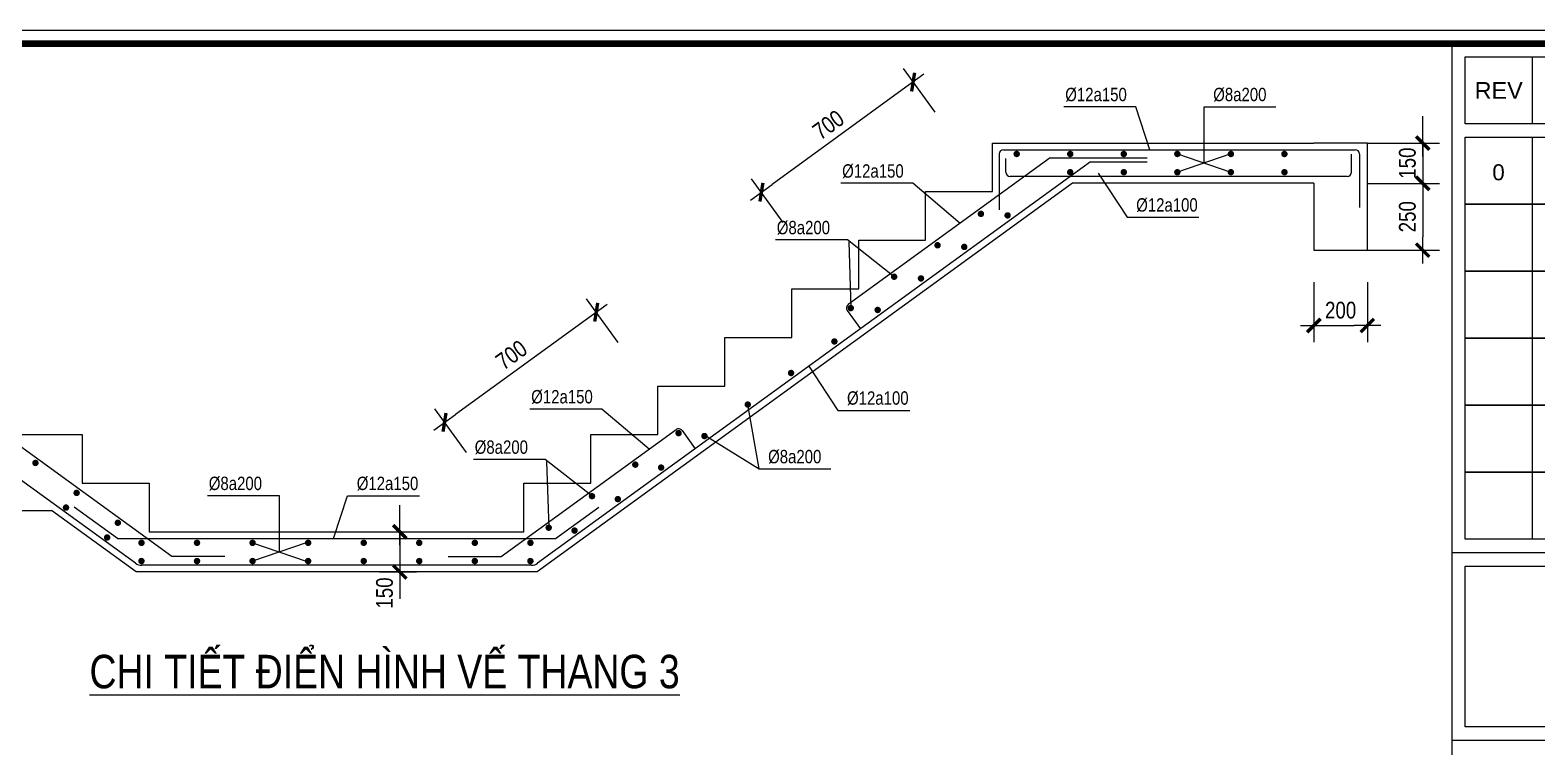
# Model space of a CAD drawing. Header units: millimetres. Extents: x 379264 to 1158416, y -283062 to 356890.
# Drawn here: x 675561 to 686815, y -7552 to -2202 of the extents above; entities that cross this region are included whole.
import ezdxf
from ezdxf.enums import TextEntityAlignment as Align

# ---------------------------------------------------------------- set-up
doc = ezdxf.new("R2010")
doc.units = ezdxf.units.MM
for name, color, linetype in [('01PM. TEXT A', 3, 'Continuous'), ('02PM. TEXT B', 4, 'Continuous'), ('04PM. THIN', 7, 'Continuous'), ('05PM. FRAME', 4, 'Continuous'), ('08PM. SSS X', 6, 'Continuous'), ('11PM. DIM', 2, 'Continuous'), ('BLOCK A - CHI TIET THANG 1$0$Concrete Line', 6, 'Continuous'), ('BLOCK A - CHI TIET THANG 1$0$Number Step', 94, 'Continuous')]:
    doc.layers.add(name, color=color, linetype=linetype)
doc.styles.add('[PMDC2013]STYLE', font='arial.ttf', dxfattribs={"width": 0.8})
doc.styles.add('CHG_XX_Khung ten$0$A1 BORDER$0$ARIAL', font='arial.ttf')
doc.styles.add('CHG_XX_Khung ten$0$arial', font='arial.ttf')
doc.dimstyles.new('Copy of 50', dxfattribs={"dimtxt": 125, "dimasz": 100, "dimexe": 125, "dimexo": 0, "dimgap": 50, "dimtad": 1, "dimdec": 0, "dimlfac": 0.5, "dimzin": 0, "dimdsep": 46, "dimtxsty": '[PMDC2013]STYLE', "dimblk": 'TICK', "dimcen": 0, "dimdle": 300, "dimclrd": 2, "dimclre": 2, "dimclrt": 4, "dimadec": 0, "dimazin": 0, "dimtfac": 0.004, "dimtdec": 0, "dimtix": 1, "dimtmove": 2, "dimatfit": 3, "dimldrblk": 'TICK', "dimfxl": 1, "dimtvp": 0.8, "dimtolj": 1, "dimtzin": 0, "dimarcsym": 0})

# ---------------------------------------------------------------- blocks, each defined once
blk = doc.blocks.new('CHG_XX_Khung ten')
for p, q in [((687, 577), (687, 17)), ((687, 501), (824, 501)), ((687, 473), (824, 473))]:
    blk.add_line(p, q)
at = {"linetype": 'Continuous'}
for p, q in [((699, 575), (699, 565)), ((699, 563), (699, 503))]:
    blk.add_line(p, q, dxfattribs=at)
blk.add_lwpolyline([(15, 579), (826, 579), (826, 15), (15, 15)], close=True)
at = {"color": 4, "linetype": 'Continuous', "const_width": 1}
blk.add_lwpolyline([(17, 577), (824, 577), (824, 17), (17, 17)], close=True, dxfattribs=at)
at = {"linetype": 'Continuous'}
for points in [[(822, 565), (689, 565), (689, 575), (822, 575)], [(822, 553), (689, 553), (689, 563), (822, 563)], [(822, 543), (689, 543), (689, 553), (822, 553)], [(822, 533), (689, 533), (689, 543), (822, 543)], [(822, 523), (689, 523), (689, 533), (822, 533)], [(822, 513), (689, 513), (689, 523), (822, 523)], [(822, 503), (689, 503), (689, 513), (822, 513)], [(689, 499), (822, 499), (822, 475), (689, 475)]]:
    blk.add_lwpolyline(points, close=True, dxfattribs=at)
for s, height, style, p in [('REV', 2.5, 'CHG_XX_Khung ten$0$A1 BORDER$0$ARIAL', (694, 570)), ('0', 2.39, 'CHG_XX_Khung ten$0$arial', (693.97, 557.78))]:
    blk.add_text(s, height=height, dxfattribs=dict(style=style)).set_placement(p, align=Align.MIDDLE_CENTER)
blk = doc.blocks.new('*U809')
at = {"const_width": 60}
for points in [[(-4970, 0, -1), (-5030, 0, -1)], [(-3970, 0, -1), (-4030, 0, -1)], [(-2970, 0, -1), (-3030, 0, -1)], [(-1970, 0, -1), (-2030, 0, -1)], [(-970, 0, -1), (-1030, 0, -1)], [(30, 0, -1), (-30, 0, -1)]]:
    blk.add_lwpolyline(points, format="xyb", close=True, dxfattribs=at)
blk = doc.blocks.new('*U811')
at = {"const_width": 60}
for points in [[(-3970, 0, -1), (-4030, 0, -1)], [(-2970, 0, -1), (-3030, 0, -1)], [(-1970, 0, -1), (-2030, 0, -1)], [(-970, 0, -1), (-1030, 0, -1)], [(30, 0, -1), (-30, 0, -1)]]:
    blk.add_lwpolyline(points, format="xyb", close=True, dxfattribs=at)
blk = doc.blocks.new('TICK')
at = {"color": 0, "linetype": 'ByBlock'}
blk.add_line((1, 0), (-1, 0), dxfattribs=at)
at = {"color": 7, "linetype": 'ByBlock', "const_width": 0.25}
blk.add_lwpolyline([(-0.5, -0.5), (0.5, 0.5)], dxfattribs=at)
blk = doc.blocks.new('*D1515')
at = {"layer": '11PM. DIM', "color": 2, "lineweight": -2, "ltscale": 0.3, "transparency": 16777216}
for p, q in [((682320, -2815), (682083, -2489)), ((682075, -2649), (681104, -3354)), ((681186, -3637), (680950, -3311))]:
    blk.add_line(p, q, dxfattribs=at)
at = {"layer": 'Defpoints', "color": 0, "ltscale": 0.3, "transparency": 16777216}
for p in [(682320, -2815), (681023, -3412), (681186, -3637)]:
    blk.add_point(p, dxfattribs=at)
at = {"layer": '11PM. DIM', "color": 2, "lineweight": -2, "ltscale": 0.3, "transparency": 16777216, "xscale": 100, "yscale": 100, "zscale": 100}
for p, rotation in [((682156, -2590), 35.96394070097003), ((681023, -3412), 215.9639407009701)]:
    blk.add_blockref('TICK', p, dxfattribs=dict(at, rotation=rotation))
at = {"layer": '11PM. DIM', "color": 4, "ltscale": 0.3, "transparency": 16777216, "insert": (681523, -2909), "char_height": 125, "attachment_point": 5, "rotation": 35.9639, "style": '[PMDC2013]STYLE'}
blk.add_mtext('\\A1;700', dxfattribs=at)
blk = doc.blocks.new('*D1516')
at = {"layer": '11PM. DIM', "color": 2, "lineweight": -2, "ltscale": 0.3, "transparency": 16777216}
for p, q in [((685149, -4083), (685149, -4532)), ((685549, -4083), (685549, -4532)), ((685249, -4407), (685449, -4407))]:
    blk.add_line(p, q, dxfattribs=at)
at = {"layer": 'Defpoints', "color": 0, "ltscale": 0.3, "transparency": 16777216}
for p in [(685149, -4083), (685549, -4083), (685549, -4407)]:
    blk.add_point(p, dxfattribs=at)
at = {"layer": '11PM. DIM', "color": 2, "lineweight": -2, "ltscale": 0.3, "transparency": 16777216, "xscale": 100, "yscale": 100, "zscale": 100, "rotation": 180}
blk.add_blockref('TICK', (685149, -4407), dxfattribs=at)
at = {"layer": '11PM. DIM', "color": 2, "lineweight": -2, "ltscale": 0.3, "transparency": 16777216, "xscale": 100, "yscale": 100, "zscale": 100}
blk.add_blockref('TICK', (685549, -4407), dxfattribs=at)
at = {"layer": '11PM. DIM', "color": 4, "ltscale": 0.3, "transparency": 16777216, "insert": (685349, -4293), "char_height": 125, "attachment_point": 5, "style": '[PMDC2013]STYLE'}
blk.add_mtext('\\A1;200', dxfattribs=at)
blk = doc.blocks.new('*U1509')
at = {"const_width": 24}
for points in [[(-12, 68, 1), (12, 68, 1)], [(-12, -68, -1), (12, -68, -1)]]:
    blk.add_lwpolyline(points, format="xyb", close=True, dxfattribs=at)
blk = doc.blocks.new('*U1510')
at = {"layer": 'BLOCK A - CHI TIET THANG 1$0$Number Step', "color": 0, "linetype": 'ByBlock', "lineweight": -2, "transparency": 16777216}
for p in [(0, 0), (415, 0), (830, 0), (1245, 0), (1660, 0), (2075, 0), (2490, 0), (2905, 0)]:
    blk.add_blockref('*U1509', p, dxfattribs=at)
blk = doc.blocks.new('*D1517')
at = {"layer": '11PM. DIM', "color": 2, "lineweight": -2, "transparency": 16777216}
for p, q in [((679952, -4533), (679716, -4207)), ((679708, -4367), (678737, -5071)), ((678820, -5355), (678583, -5029))]:
    blk.add_line(p, q, dxfattribs=at)
at = {"layer": 'Defpoints', "color": 0, "transparency": 16777216}
for p in [(679952, -4533), (678656, -5130), (678820, -5355)]:
    blk.add_point(p, dxfattribs=at)
at = {"layer": '11PM. DIM', "color": 2, "lineweight": -2, "transparency": 16777216, "xscale": 100, "yscale": 100, "zscale": 100}
for p, rotation in [((679789, -4308), 35.96394070097003), ((678656, -5130), 215.9639407009701)]:
    blk.add_blockref('TICK', p, dxfattribs=dict(at, rotation=rotation))
at = {"layer": '11PM. DIM', "color": 4, "transparency": 16777216, "insert": (679156, -4627), "char_height": 125, "attachment_point": 5, "rotation": 35.9639, "style": '[PMDC2013]STYLE'}
blk.add_mtext('\\A1;700', dxfattribs=at)
blk = doc.blocks.new('*U812')
at = {"const_width": 60}
for points in [[(-30, 0, 1), (30, 0, 1)], [(970, 0, 1), (1030, 0, 1)], [(1970, 0, 1), (2030, 0, 1)], [(2970, 0, 1), (3030, 0, 1)]]:
    blk.add_lwpolyline(points, format="xyb", close=True, dxfattribs=at)
blk = doc.blocks.new('*U442')
at = {"const_width": 60}
for points in [[(-9970, 0, -1), (-10030, 0, -1)], [(-8970, 0, -1), (-9030, 0, -1)], [(-7970, 0, -1), (-8030, 0, -1)], [(-6970, 0, -1), (-7030, 0, -1)], [(-5970, 0, -1), (-6030, 0, -1)], [(-4970, 0, -1), (-5030, 0, -1)], [(-3970, 0, -1), (-4030, 0, -1)], [(-2970, 0, -1), (-3030, 0, -1)], [(-1970, 0, -1), (-2030, 0, -1)], [(-970, 0, -1), (-1030, 0, -1)], [(30, 0, -1), (-30, 0, -1)]]:
    blk.add_lwpolyline(points, format="xyb", close=True, dxfattribs=at)
blk = doc.blocks.new('*D1511')
at = {"layer": 'BLOCK A - CHI TIET THANG 1$0$Number Step', "color": 2, "lineweight": -2, "transparency": 16777216}
for p, q in [((685962, -2945), (685962, -2845)), ((685549, -3045), (686087, -3045)), ((685962, -3045), (685962, -3346)), ((685549, -3346), (686087, -3346)), ((685962, -3446), (685962, -3546))]:
    blk.add_line(p, q, dxfattribs=at)
at = {"layer": 'Defpoints', "color": 0, "transparency": 16777216}
for p in [(685549, -3045), (685549, -3346), (685962, -3346)]:
    blk.add_point(p, dxfattribs=at)
at = {"layer": 'BLOCK A - CHI TIET THANG 1$0$Number Step', "color": 2, "lineweight": -2, "transparency": 16777216, "xscale": 100, "yscale": 100, "zscale": 100}
for p, rotation in [((685962, -3045), 270), ((685962, -3346), 90)]:
    blk.add_blockref('TICK', p, dxfattribs=dict(at, rotation=rotation))
at = {"layer": 'BLOCK A - CHI TIET THANG 1$0$Number Step', "color": 4, "transparency": 16777216, "insert": (685848, -3195), "char_height": 125, "attachment_point": 5, "rotation": 90, "style": '[PMDC2013]STYLE'}
blk.add_mtext('\\A1;150', dxfattribs=at)
blk = doc.blocks.new('*D1512')
at = {"layer": 'BLOCK A - CHI TIET THANG 1$0$Number Step', "color": 2, "lineweight": -2, "transparency": 16777216}
for p, q in [((685549, -3346), (686087, -3346)), ((685962, -3446), (685962, -3745)), ((685549, -3845), (686087, -3845))]:
    blk.add_line(p, q, dxfattribs=at)
at = {"layer": 'Defpoints', "color": 0, "transparency": 16777216}
for p in [(685549, -3346), (685549, -3845), (685962, -3845)]:
    blk.add_point(p, dxfattribs=at)
at = {"layer": 'BLOCK A - CHI TIET THANG 1$0$Number Step', "color": 2, "lineweight": -2, "transparency": 16777216, "xscale": 100, "yscale": 100, "zscale": 100}
for p, rotation in [((685962, -3346), 90), ((685962, -3845), 270)]:
    blk.add_blockref('TICK', p, dxfattribs=dict(at, rotation=rotation))
at = {"layer": 'BLOCK A - CHI TIET THANG 1$0$Number Step', "color": 4, "transparency": 16777216, "insert": (685848, -3595), "char_height": 125, "attachment_point": 5, "rotation": 90, "style": '[PMDC2013]STYLE'}
blk.add_mtext('\\A1;250', dxfattribs=at)
blk = doc.blocks.new('*D1514')
at = {"layer": '11PM. DIM', "color": 2, "lineweight": -2, "transparency": 16777216}
for p, q in [((678322, -5847), (678322, -5747)), ((678171, -5947), (678447, -5947)), ((678322, -5947), (678322, -6247)), ((678171, -6247), (678447, -6247)), ((678322, -6347), (678322, -6447))]:
    blk.add_line(p, q, dxfattribs=at)
at = {"layer": 'Defpoints', "color": 0, "transparency": 16777216}
for p in [(678171, -5947), (678171, -6247), (678322, -6247)]:
    blk.add_point(p, dxfattribs=at)
at = {"layer": '11PM. DIM', "color": 2, "lineweight": -2, "transparency": 16777216, "xscale": 100, "yscale": 100, "zscale": 100}
for p, rotation in [((678322, -5947), 270), ((678322, -6247), 90)]:
    blk.add_blockref('TICK', p, dxfattribs=dict(at, rotation=rotation))
at = {"layer": '11PM. DIM', "color": 4, "transparency": 16777216, "insert": (678208, -6404), "char_height": 125, "attachment_point": 5, "rotation": 90, "style": '[PMDC2013]STYLE'}
blk.add_mtext('\\A1;150', dxfattribs=at)

msp = doc.modelspace()

# ---------------------------------------------------------------- block references
at = {"layer": '04PM. THIN', "xscale": 50, "yscale": 50, "zscale": 50}
msp.add_blockref('CHG_XX_Khung ten', (651829.92, -31152.33), dxfattribs=at)

# ---------------------------------------------------------------- next in the draw order: linework, layer by layer
at = {"const_width": 24, "elevation": 0}
for points in [[(675591.01, -5426.11, 1), (675610.43, -5440.2, 1)], [(675898.57, -5649.27, 1), (675918, -5663.37, 1)], [(675818.96, -5758.99, -1), (675838.39, -5773.08, -1)], [(676206.14, -5872.44, 1), (676225.56, -5886.53, 1)], [(676126.53, -5982.15, -1), (676145.96, -5996.25, -1)]]:
    msp.add_lwpolyline(points, format="xyb", close=True, dxfattribs=at)
at = {"layer": '04PM. THIN'}
for p, q in [((684129.44, -3126.73), (684529.44, -3262.73)), ((684529.44, -3126.73), (684129.44, -3262.73)), ((684129.44, -3126.73), (684529.44, -3262.73)), ((684529.44, -3126.73), (684129.44, -3262.73)), ((681674.73, -3782.07), (681690.34, -4277.28)), ((681004.92, -5477.74, 0), (680920.82, -4997, 0)), ((679418.39, -5421.1), (679434.01, -5916.32)), ((677222.37, -6029.55, 0), (677622.37, -6165.55, 0)), ((677622.37, -6029.55, 0), (677222.37, -6165.55, 0))]:
    msp.add_line(p, q, dxfattribs=at)
at = {"layer": '04PM. THIN', "flags": 128}
for points in [[(683925.03, -3094.73), (683819.32, -2774.73), (683282.76, -2774.73)], [(684329.44, -3194.73), (684329.44, -2774.73), (684866, -2774.73)], [(682506.39, -3645.64), (682152.99, -3345.57), (681616.43, -3345.57)], [(683537.21, -3270.38), (683754.03, -3598.91), (684290.59, -3598.91)], [(682014.4, -4042.78), (681664.94, -3767.9), (681128.38, -3767.9)], [(681377.57, -4711.79), (681594.39, -5040.32), (682130.95, -5040.32)], [(680184.09, -5330.65), (679830.69, -5030.59), (679294.14, -5030.59)], [(679758.06, -5681.82), (679408.6, -5406.94), (678872.05, -5406.94)]]:
    msp.add_lwpolyline(points, dxfattribs=at)
at = {"layer": '04PM. THIN', "elevation": 0, "flags": 128}
for points in [[(680586.98, -5217.34), (681004.92, -5477.74), (681541.48, -5477.74)], [(677422.37, -6097.55), (677422.37, -5677.55), (676885.81, -5677.55)], [(677826.78, -5997.55), (677932.5, -5677.55), (678469.05, -5677.55)]]:
    msp.add_lwpolyline(points, dxfattribs=at)
at = {"layer": '05PM. FRAME', "ltscale": 0.25}
for p, q in [((682749.43, -3407.52), (682749.43, -3044.73)), ((682749.43, -3044.73), (685149.44, -3044.73)), ((685549.44, -3044.73), (685149.44, -3044.73)), ((685549.44, -3844.73), (685549.44, -3044.73)), ((683345.71, -3345.52), (679346.8, -6247.05)), ((685149.44, -3345.52), (683345.71, -3345.52)), ((685149.44, -3345.52), (685149.44, -3844.73)), ((682249.43, -3770.31), (682249.43, -3407.52)), ((682249.43, -3407.52), (682749.43, -3407.52)), ((681749.43, -4133.1), (681749.43, -3770.31)), ((681749.43, -3770.31), (682249.43, -3770.31)), ((685149.44, -3844.73), (685549.44, -3844.73)), ((681249.43, -4495.89), (681249.43, -4133.1)), ((681249.43, -4133.1), (681749.43, -4133.1)), ((680749.43, -4858.68), (680749.43, -4495.89)), ((680749.43, -4495.89), (681249.43, -4495.89)), ((680249.43, -5221.47), (680249.43, -4858.68)), ((680249.43, -4858.68), (680749.43, -4858.68)), ((675449.44, -5221.47), (675949.44, -5221.47)), ((675949.44, -5221.47), (675949.44, -5584.26)), ((679749.43, -5584.26), (679749.43, -5221.47)), ((679749.43, -5221.47), (680249.43, -5221.47)), ((675949.44, -5584.26), (676449.44, -5584.26)), ((676449.44, -5584.26), (676449.44, -5947.05)), ((679249.43, -5947.05), (679249.43, -5584.26)), ((679249.43, -5584.26), (679749.43, -5584.26)), ((674949.44, -5788.91), (675720.66, -5788.91)), ((676352.07, -6247.05), (675720.66, -5788.91)), ((676449.44, -5947.05), (679249.43, -5947.05)), ((679346.8, -6247.05), (676352.07, -6247.05))]:
    msp.add_line(p, q, dxfattribs=at)
at = {"layer": '08PM. SSS X', "ltscale": 400}
for p, q in [((682799.43, -3126.73), (682799.43, -3543.69)), ((682831.43, -3094.73), (685457.44, -3094.73)), ((685429.44, -3262.18), (685429.44, -3127.76)), ((685489.44, -3126.83), (685489.44, -3525.52)), ((683180.73, -3156.35), (681671.55, -4251.38)), ((682849.43, -3262.73), (682849.43, -3160.05)), ((683180.73, -3156.35), (683904.52, -3156.35)), ((683482.05, -3184.82), (683904.52, -3184.82)), ((685397.44, -3294.73), (682881.43, -3294.73)), ((681664.44, -4296.07), (681763.11, -4432.05)), ((679079.24, -6132.31), (680385.58, -5184.45)), ((680430.28, -5191.56), (680528.94, -5327.54))]:
    msp.add_line(p, q, dxfattribs=at)
for centre, start, end in [((682831.43, -3126.73), 90, 180), ((685457.44, -3126.73), 0, 90), ((682881.43, -3262.73), 180, 270), ((685397.44, -3262.18), 270, 0), ((681690.34, -4277.28), 125.963941, 215.963941), ((680404.38, -5210.35), 35.963941, 125.963941)]:
    msp.add_arc(centre, 32, start, end, dxfattribs=at)
at = {"layer": 'BLOCK A - CHI TIET THANG 1$0$Concrete Line', "color": 6}
for p, q in [((683482.05, -3184.82), (679351.59, -6181.8)), ((676347.28, -6181.8), (674856.65, -5100.23)), ((676619.63, -6132.31), (675229.11, -5123.38)), ((676214.38, -5997.05), (675890.36, -5761.95)), ((679484.5, -5997.05), (679808.51, -5761.95)), ((676214.38, -5997.05), (679484.5, -5997.05)), ((677015.57, -6132.31), (676619.63, -6132.31)), ((678683.3, -6132.31), (679079.24, -6132.31)), ((679304.61, -6197.05), (676394.27, -6197.05))]:
    msp.add_line(p, q, dxfattribs=at)
for centre, start, end in [((676394.27, -6117.05), 234.036059, 270), ((679304.61, -6117.05), 270, 305.963941)]:
    msp.add_arc(centre, 80, start, end, dxfattribs=at)

# ---------------------------------------------------------------- next in the draw order: block references
at = {"layer": '04PM. THIN', "xscale": -0.4, "yscale": 0.4, "zscale": 0.4}
msp.add_blockref('*U809', (682929.44, -3126.73), dxfattribs=at)
at = {"layer": '04PM. THIN'}
for name, p, xscale, yscale, zscale, rotation in [('*U811', (683329.44, -3262.73), 0.4, 0.4, 0.4, 180), ('*U442', (679627, -5938.28, 0), 0.3999999999999994, 0.3999999999999994, 0.3999999999999994, 216.0365406589391), ('*U812', (681690.34, -4277.28), -0.3999999999999994, 0.3999999999999994, 0.3999999999999994, 215.8913407423544), ('*U812', (680404.38, -5210.35), 0.3999999999999994, 0.3999999999999994, 0.3999999999999994, 216.0365406589391)]:
    msp.add_blockref(name, p, dxfattribs=dict(at, xscale=xscale, yscale=yscale, zscale=zscale, rotation=rotation))
at = {"layer": 'BLOCK A - CHI TIET THANG 1$0$Number Step'}
msp.add_blockref('*U1510', (676392.37, -6097.32, 0), dxfattribs=at)

# ---------------------------------------------------------------- next in the draw order: texts
at = {"layer": '01PM. TEXT A', "style": '[PMDC2013]STYLE', "width": 0.8}
msp.add_text('%%UCHI TIẾT ĐIỂN HÌNH VẾ THANG 3', height=250, dxfattribs=at).set_placement((678208.32, -7115.25), align=Align.CENTER)
at = {"layer": '02PM. TEXT B', "color": 4, "style": '[PMDC2013]STYLE', "width": 0.8}
for s, p in [('%%C12a150', (683292.24, -2732.73)), ('%%C8a200', (684397.47, -2732.73)), ('%%C12a150', (681625.91, -3303.57)), ('%%C12a100', (683822.06, -3556.91)), ('%%C8a200', (681137.87, -3725.9)), ('%%C12a150', (679303.62, -4988.59)), ('%%C12a100', (681662.42, -4998.32)), ('%%C8a200', (678881.53, -5364.94)), ('%%C8a200', (681072.95, -5435.74, 0)), ('%%C8a200', (676895.29, -5635.55, 0)), ('%%C12a150', (678000.52, -5635.55, 0))]:
    msp.add_text(s, height=100, dxfattribs=at).set_placement(p)

# ---------------------------------------------------------------- next in the draw order: dimensions: what is measured, and where the dimension line sits
at = {"layer": '11PM. DIM', "ltscale": 0.3}
dim = msp.add_linear_dim(base=(681023.24, -3412.36), p1=(682319.55, -2815.06), p2=(681186.41, -3637.24), angle=215.963941, dimstyle='Copy of 50', dxfattribs=at)
dim.commit()
dim.dimension.update_dxf_attribs({"geometry": '*D1515', "text_midpoint": (681522.97, -2909.15)})
dim = msp.add_linear_dim(base=(685549.44, -4406.65), p1=(685149.44, -4083.24), p2=(685549.44, -4083.24), dimstyle='Copy of 50', dxfattribs=at)
dim.commit()
dim.dimension.update_dxf_attribs({"geometry": '*D1516', "text_midpoint": (685349.44, -4292.83)})
at = {"layer": '11PM. DIM'}
dim = msp.add_linear_dim(base=(678656.38, -5129.71), p1=(679952.24, -4532.73), p2=(678819.55, -5354.59), angle=215.963941, dimstyle='Copy of 50', dxfattribs=at)
dim.commit()
dim.dimension.update_dxf_attribs({"geometry": '*D1517', "text_midpoint": (679155.88, -4626.66)})
dim = msp.add_linear_dim(base=(678321.78, -6247.05), p1=(678170.97, -5947.05), p2=(678170.97, -6247.05), angle=90, dimstyle='Copy of 50', dxfattribs=at)
dim.commit()
dim.dimension.update_dxf_attribs({"geometry": '*D1514', "text_midpoint": (678207.95, -6404.06), "dimtype": 160})
at = {"layer": 'BLOCK A - CHI TIET THANG 1$0$Number Step'}
for base, p1, p2, picture, middle in [((685961.88, -3345.52), (685549.44, -3044.73), (685549.44, -3345.52), '*D1511', (685848.06, -3195.12)), ((685961.88, -3844.73), (685549.44, -3345.52), (685549.44, -3844.73), '*D1512', (685848.06, -3595.12))]:
    dim = msp.add_linear_dim(base=base, p1=p1, p2=p2, angle=90, dimstyle='Copy of 50', dxfattribs=at)
    dim.commit()
    dim.dimension.update_dxf_attribs({"geometry": picture, "text_midpoint": middle})

doc.saveas('drawing.dxf')
